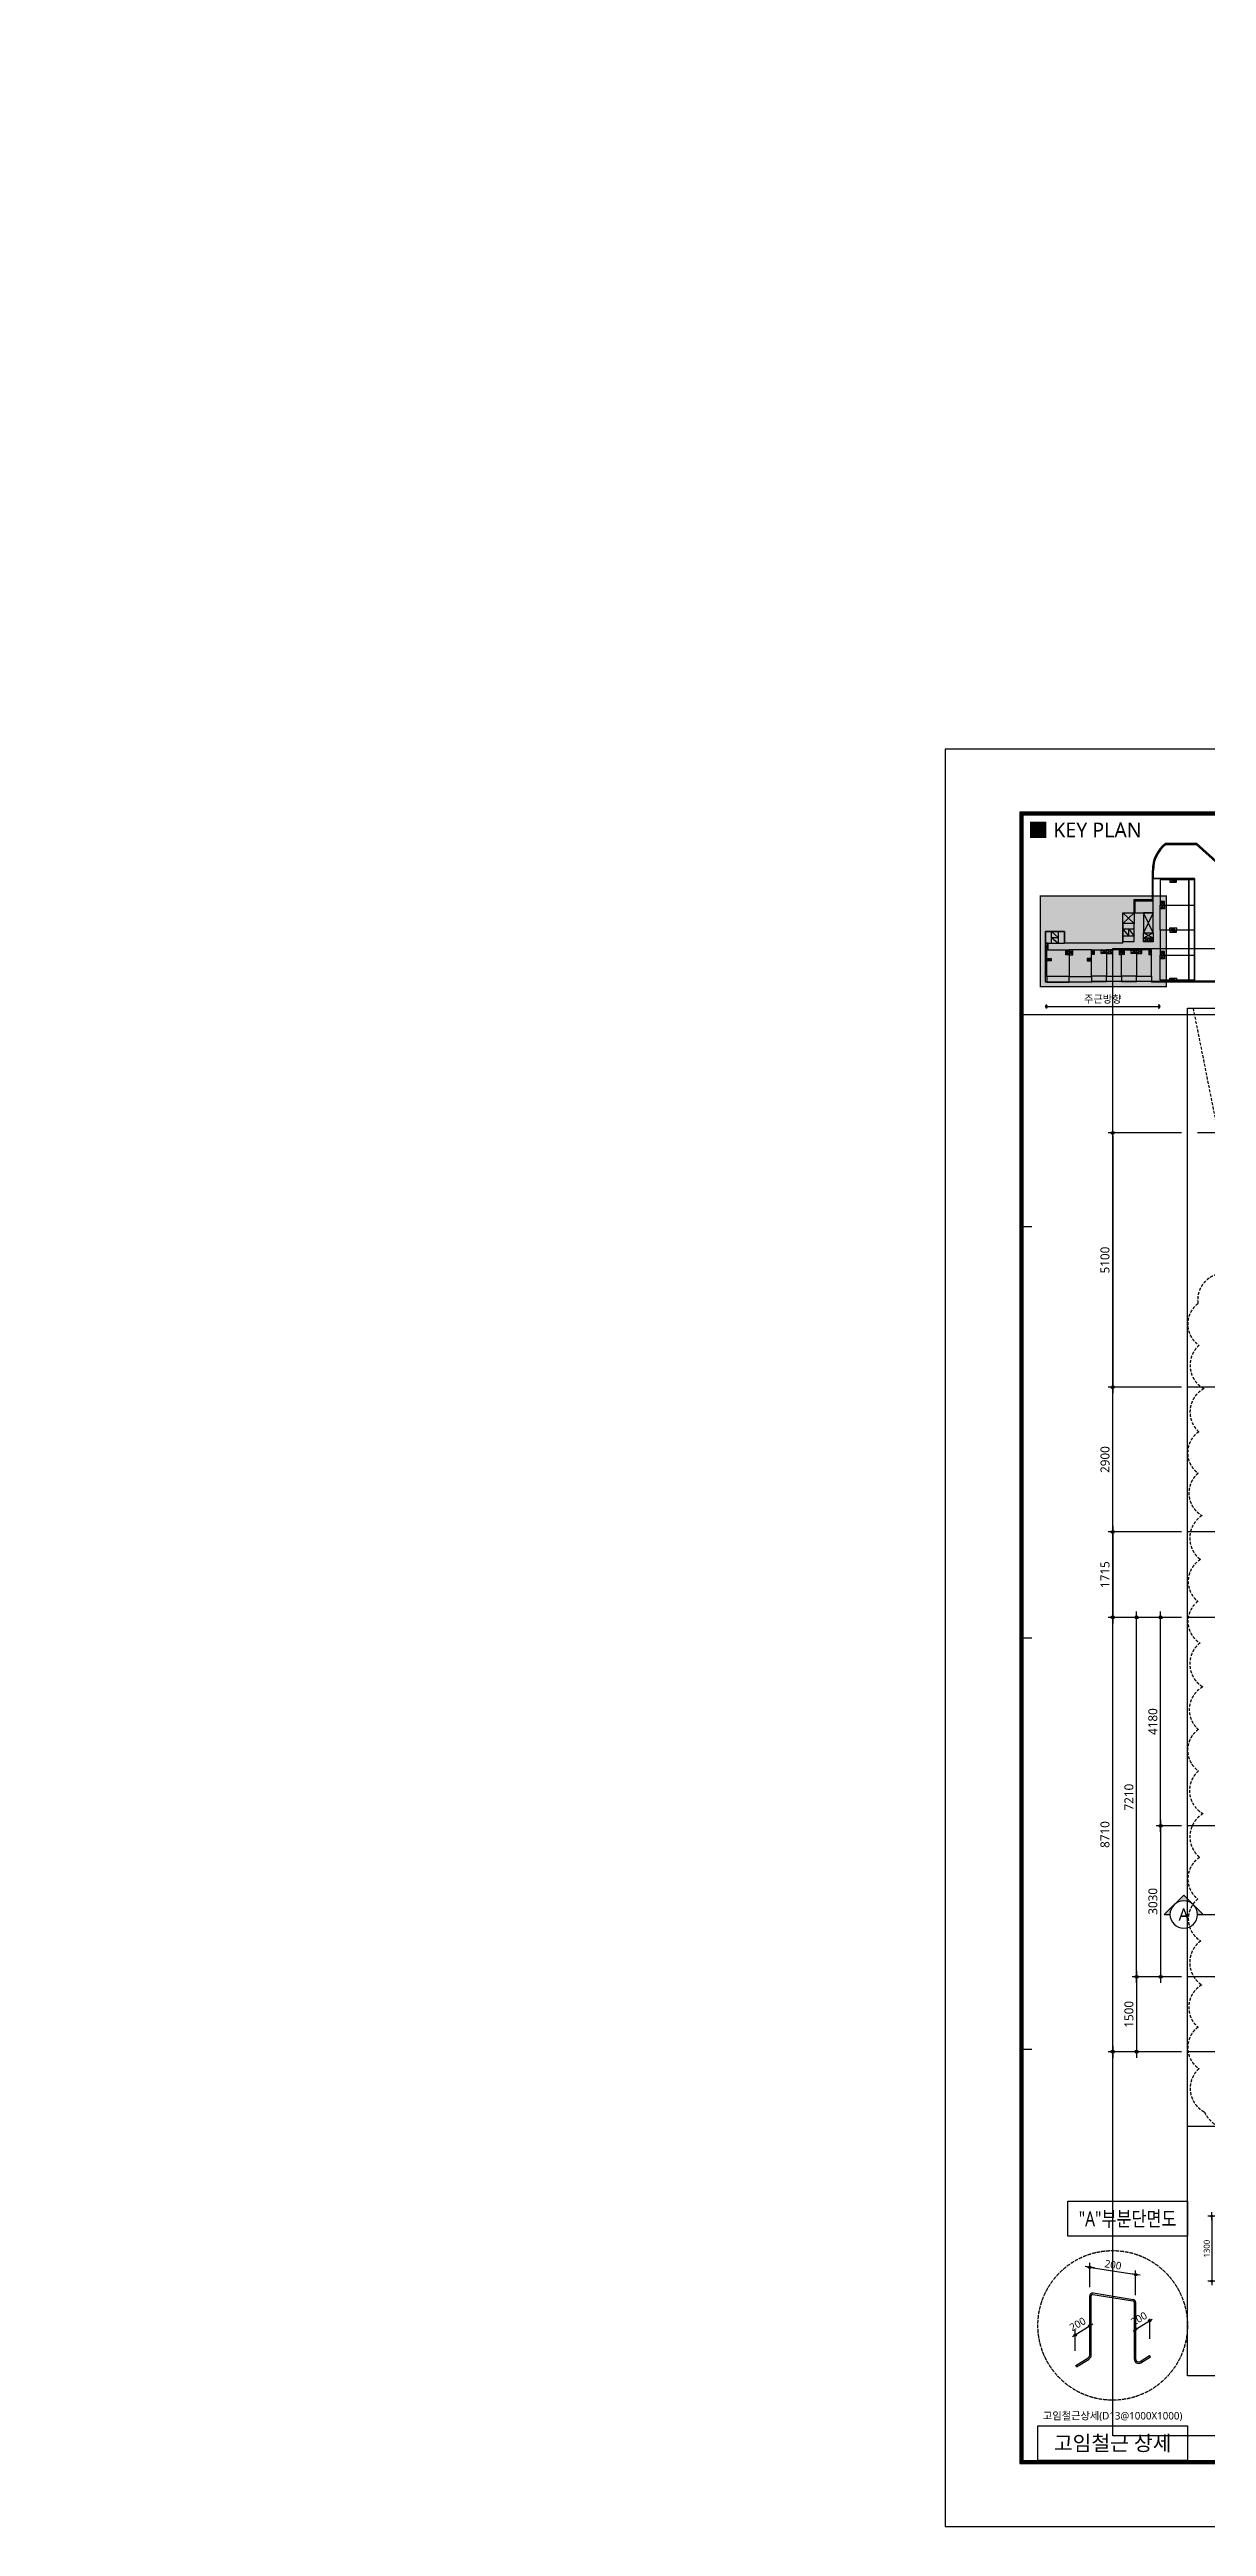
# Model space of a CAD drawing. Header units: millimetres. Extents: x 317501 to 814054, y -400799 to -14117.
# Drawn here: x 701725 to 724936, y -63787 to -14117 of the extents above; entities that cross this region are included whole.
import ezdxf
from ezdxf.enums import TextEntityAlignment as Align
from ezdxf.xclip import XClip

# ---------------------------------------------------------------- set-up
doc = ezdxf.new("R2010")
doc.units = ezdxf.units.MM
doc.header["$LTSCALE"] = 38
doc.header["$XCLIPFRAME"] = 0
for name, pattern in [('CEN', [62, 60, -1, 0, -1]), ('FORM_고양장항A-1BL-S-성능$0$HID', [2.3, 1.5, -0.8]), ('HID', [2.5, 2, -0.5]), ('XS-기초$0$HID', [2.3, 1.5, -0.8])]:
    doc.linetypes.add(name, pattern=pattern)
doc.layers.get('Defpoints').update_dxf_attribs({"color": 145})
for name, color, linetype in [('253', 253, 'Continuous'), ('CEN', 1, 'CEN'), ('DIM', 7, 'Continuous'), ('FORM_고양장항A-1BL-S-성능$0$FORM', 7, 'Continuous'), ('FORM_고양장항A-1BL-S-성능$0$FTEXT', 3, 'Continuous'), ('FORM_고양장항A-1BL-S-성능$0$LH마크', 253, 'Continuous'), ('FORM_고양장항A-1BL-S-성능$0$TEXT', 3, 'Continuous'), ('FORM_고양장항A-1BL-S-성능$0$시흥장현 A-9BL(건축폼)$0$FORM TEXT', 7, 'Continuous'), ('KEY', 4, 'Continuous'), ('LEADER', 7, 'Continuous'), ('SEC', 11, 'Continuous'), ('T', 1, 'Continuous'), ('고임철근단면', 3, 'Continuous')]:
    doc.layers.add(name, color=color, linetype=linetype)
for name, color, linetype, plot in [('DEFPOINT', 144, 'Continuous', False), ('FORM_고양장항A-1BL-S-성능$0$DEFPOINT', 144, 'Continuous', False), ('XS-기초$0$0106', 30, 'XS-기초$0$HID', False)]:
    doc.layers.add(name, color=color, linetype=linetype, plot=plot)
doc.layers.add('TEXT', color=3, linetype='Continuous', lineweight=9)
doc.styles.add('FORM_고양장항A-1BL-S-성능$0$맑은고딕', font='malgun.ttf')
doc.styles.add('FORM_고양장항A-1BL-S-성능$0$시흥장현 A-9BL(건축폼)$0$FORM-의정부고산(건축)$0$돋움', font='Dotum.ttf')
doc.styles.add('맑은고딕', font='malgun.ttf')
doc.dimstyles.new('DIM_40', dxfattribs={"dimscale": 40, "dimtxt": 3, "dimasz": 1, "dimexe": 2, "dimexo": 1.5, "dimgap": 1, "dimtad": 1, "dimdec": 0, "dimzin": 0, "dimdsep": 46, "dimtxsty": '맑은고딕', "dimblk1": 'DIMDOT', "dimblk2": 'DIMDOT', "dimsah": 1, "dimcen": 0.09, "dimdle": 2, "dimclrd": 7, "dimclre": 7, "dimclrt": 6, "dimadec": 0, "dimazin": 0, "dimtfac": 1, "dimtdec": 0, "dimtix": 1, "dimtmove": 2, "dimatfit": 3, "dimldrblk": 'DIMDOT', "dimfxl": 0, "dimtolj": 1, "dimtzin": 0, "dimarcsym": 0})
doc.dimstyles.new('DIM_60', dxfattribs={"dimscale": 60, "dimtxt": 3, "dimasz": 1, "dimexe": 1.5, "dimexo": 2, "dimgap": 1, "dimtad": 1, "dimdec": 0, "dimzin": 0, "dimdsep": 46, "dimtxsty": '맑은고딕', "dimblk1": 'DIMDOT', "dimblk2": 'DIMDOT', "dimsah": 1, "dimcen": 0.09, "dimdle": 2, "dimclrd": 7, "dimclre": 7, "dimclrt": 3, "dimadec": 0, "dimazin": 0, "dimtfac": 1, "dimtdec": 0, "dimtix": 1, "dimtmove": 2, "dimatfit": 3, "dimldrblk": 'DIMDOT', "dimfxl": 0, "dimtolj": 1, "dimtzin": 0, "dimarcsym": 0})
picture_1 = doc.add_image_def('image1.jpg', size_in_pixel=(2126, 2126))

# ---------------------------------------------------------------- blocks, each defined once
blk = doc.blocks.new('FORM_고양장항A-1BL-S-성능')
at = {"layer": 'FORM_고양장항A-1BL-S-성능$0$LH마크'}
h = blk.add_hatch(color=256, dxfattribs=at)
edge = h.paths.add_edge_path()
edge.add_ellipse((777.51, 564.78), major_axis=(-0.02, 19.2), ratio=0.999999, start_angle=220.31605, end_angle=235.71617)
edge.add_ellipse((780.18, 563.8), major_axis=(11.64, 11.64), ratio=1, start_angle=278.37199, end_angle=279.79268)
edge.add_ellipse((805.6, 547.01), major_axis=(0.02, 14.03), ratio=0.999999, start_angle=394.96847, end_angle=418.68583, ccw=False)
edge.add_ellipse((802.71, 550.4), major_axis=(0, 9.6), ratio=0.999999, start_angle=354.93635, end_angle=392.34966, ccw=False)
edge.add_ellipse((802.89, 550.83), major_axis=(0, 9.16), ratio=0.999999, start_angle=313.08945, end_angle=355.79785, ccw=False)
edge.add_ellipse((802.25, 550.63), major_axis=(0, 9.76), ratio=0.999999, start_angle=267.15847, end_angle=311.33996, ccw=False)
edge.add_ellipse((802.25, 549.67), major_axis=(0, 9.76), ratio=0.999999, start_angle=228.65783, end_angle=272.83932, ccw=False)
edge.add_ellipse((802.89, 549.48), major_axis=(0, 9.16), ratio=0.999999, start_angle=184.21594, end_angle=226.92434, ccw=False)
edge.add_ellipse((802.71, 549.9), major_axis=(0, 9.6), ratio=0.999999, start_angle=147.65195, end_angle=185.06526, ccw=False)
edge.add_ellipse((805.6, 553.3), major_axis=(-0.01, 14.03), ratio=0.999999, start_angle=121.33045, end_angle=145.04781, ccw=False)
edge.add_ellipse((780.18, 536.51), major_axis=(-11.64, 11.64), ratio=1, start_angle=260.20732, end_angle=261.62801)
edge.add_ellipse((777.51, 535.53), major_axis=(0.04, 19.2), ratio=0.999999, start_angle=-55.67013, end_angle=-40.27002)
edge = h.paths.add_edge_path()
edge.add_ellipse((795.7, 557.01), major_axis=(0.01, 8.99), ratio=0.999999, start_angle=123.23708, end_angle=139.69484, ccw=False)
edge.add_ellipse((788.93, 552.73), major_axis=(-0.701, 0.701), ratio=1, start_angle=70.64074, end_angle=85.40596, ccw=False)
edge.add_ellipse((782.63, 549.06), major_axis=(-0.01, 6.3), ratio=0.999999, start_angle=-59.1626, end_angle=-32.43733)
edge.add_ellipse((783.58, 550.59), major_axis=(0, 4.5), ratio=0.999999, start_angle=-32.59341, end_angle=6.82838)
edge.add_ellipse((783.54, 550.24), major_axis=(0, 4.85), ratio=0.999999, start_angle=5.98378, end_angle=45.80587)
edge.add_ellipse((783.51, 550.42), major_axis=(0, 4.7), ratio=0.999999, start_angle=47.05758, end_angle=93.23829)
edge.add_ellipse((783.51, 549.88), major_axis=(0, 4.7), ratio=0.999999, start_angle=86.76171, end_angle=132.94242)
edge.add_ellipse((783.54, 550.07), major_axis=(0, 4.85), ratio=0.999999, start_angle=134.17897, end_angle=174.00106)
edge.add_ellipse((783.58, 549.72), major_axis=(0, 4.5), ratio=0.999999, start_angle=173.17162, end_angle=212.59341)
edge.add_ellipse((782.63, 551.24), major_axis=(0.01, 6.3), ratio=0.999999, start_angle=212.43733, end_angle=239.1626)
edge.add_ellipse((788.93, 547.58), major_axis=(0.701, 0.701), ratio=1, start_angle=94.59404, end_angle=109.35926, ccw=False)
edge.add_ellipse((795.7, 543.3), major_axis=(0, 8.99), ratio=0.999999, start_angle=400.34101, end_angle=416.79877, ccw=False)
h = blk.add_hatch(color=256, dxfattribs=at)
edge = h.paths.add_edge_path()
edge.add_line((768.81, 531.43), (768.81, 541.97))
edge.add_line((768.81, 541.97), (765.28, 541.97))
edge.add_line((765.28, 541.97), (765.28, 530.91))
edge.add_arc((767.28, 530.91), 2, 180, 270)
edge.add_line((767.28, 528.91), (775.79, 528.91))
edge.add_line((775.79, 528.91), (775.79, 531.43))
edge.add_line((775.79, 531.43), (768.81, 531.43))
h = blk.add_hatch(color=256, dxfattribs=at)
edge = h.paths.add_edge_path()
edge.add_line((777.64, 541.97), (777.64, 528.91))
edge.add_line((777.64, 528.91), (781.05, 528.91))
edge.add_line((781.05, 528.91), (781.05, 535.14))
edge.add_ellipse((782.68, 536.29), major_axis=(0, 2), ratio=0.999999, start_angle=125.44748, end_angle=176.56018)
edge.add_line((782.56, 534.3), (786.48, 534.3))
edge.add_line((786.48, 534.3), (786.48, 528.91))
edge.add_line((786.48, 528.91), (789.9, 528.91))
edge.add_line((789.9, 528.91), (789.9, 541.97))
edge.add_line((789.9, 541.97), (786.48, 541.97))
edge.add_line((786.48, 541.97), (786.48, 536.88))
edge.add_line((786.48, 536.88), (781.05, 536.88))
edge.add_line((781.05, 536.88), (781.05, 541.97))
edge.add_line((781.05, 541.97), (777.64, 541.97))
at = {"layer": 'FORM_고양장항A-1BL-S-성능$0$DEFPOINT', "color": 1}
for p, q in [((208.5, 569), (208.5, 572)), ((391, 569), (391, 572)), ((573.5, 569), (573.5, 572)), ((26, 434.5), (29, 434.5)), ((753, 434.5), (756, 434.5)), ((26, 297), (29, 297)), ((753, 297), (756, 297)), ((26, 159.5), (29, 159.5)), ((753, 159.5), (756, 159.5)), ((208.5, 22), (208.5, 25)), ((391, 22), (391, 25)), ((573.5, 22), (573.5, 25))]:
    blk.add_line(p, q, dxfattribs=at)
at = {"layer": 'FORM_고양장항A-1BL-S-성능$0$DEFPOINT', "linetype": 'FORM_고양장항A-1BL-S-성능$0$HID'}
for p, q in [((820, 467), (757, 467)), ((820, 457), (757, 457)), ((820, 447), (757, 447)), ((820, 437), (757, 437)), ((820, 427), (757, 427)), ((820, 417), (757, 417)), ((820, 407), (757, 407)), ((820, 397), (757, 397)), ((820, 387), (757, 387)), ((820, 377), (757, 377)), ((820, 367), (757, 367)), ((820, 357), (757, 357)), ((820, 347), (757, 347)), ((820, 337), (757, 337)), ((820, 327), (757, 327)), ((820, 317), (757, 317)), ((820, 307), (757, 307)), ((820, 297), (757, 297)), ((820, 37), (757, 37)), ((820, 32), (757, 32)), ((820, 27), (757, 27))]:
    blk.add_line(p, q, dxfattribs=at)
at = {"layer": 'FORM_고양장항A-1BL-S-성능$0$DEFPOINT'}
blk.add_lwpolyline([(0, 594), (0, 0), (841, 0), (841, 594), (0, 594)], dxfattribs=at)
at = {"layer": 'FORM_고양장항A-1BL-S-성능$0$FORM'}
for p, q in [((820, 517), (757, 517)), ((820, 487), (757, 487)), ((820, 472), (757, 472)), ((820, 462), (757, 462)), ((820, 452), (757, 452)), ((820, 442), (757, 442)), ((820, 432), (757, 432)), ((820, 422), (757, 422)), ((820, 412), (757, 412)), ((820, 402), (757, 402)), ((820, 392), (757, 392)), ((820, 382), (757, 382)), ((820, 372), (757, 372)), ((820, 362), (757, 362)), ((820, 352), (757, 352)), ((820, 342), (757, 342)), ((820, 332), (757, 332)), ((820, 322), (757, 322)), ((820, 312), (757, 312)), ((820, 302), (757, 302)), ((820, 292), (757, 292)), ((820, 292), (757, 292)), ((820, 277), (757, 277)), ((776, 277), (776, 267)), ((787, 277), (787, 267)), ((798, 277), (798, 267)), ((809, 277), (809, 267)), ((820, 267), (757, 267)), ((820, 257), (757, 257)), ((776, 257), (776, 247)), ((787, 257), (787, 247)), ((798, 257), (798, 247)), ((809, 257), (809, 247)), ((820, 247), (757, 247)), ((776, 247), (776, 187)), ((776, 229.5), (820, 229.5)), ((820, 217), (776, 217)), ((776, 199.5), (820, 199.5)), ((820, 187), (757, 187)), ((820, 177), (757, 177)), ((776, 177), (776, 147)), ((776, 159.5), (820, 159.5)), ((820, 147), (757, 147)), ((820, 137), (757, 137)), ((820, 127), (757, 127)), ((820, 127), (757, 127)), ((820, 120), (757, 120)), ((780, 120), (780, 106)), ((820, 113), (757, 113)), ((820, 106), (757, 106)), ((820, 91), (757, 91)), ((820, 76), (757, 76)), ((820, 61), (757, 61)), ((820, 46), (757, 46))]:
    blk.add_line(p, q, dxfattribs=at)
for points in [[(25, 573), (25, 21), (757, 21), (757, 573)], [(26, 572), (26, 22), (756, 22), (756, 572)], [(757, 572), (757, 22), (820, 22), (820, 572)]]:
    blk.add_lwpolyline(points, close=True, dxfattribs=at)
at = {"layer": 'FORM_고양장항A-1BL-S-성능$0$FORM', "const_width": 1}
blk.add_lwpolyline([(25.5, 572.5), (25.5, 21.5), (756.5, 21.5), (756.5, 572.5)], close=True, dxfattribs=at)
blk.add_lwpolyline([(757, 21.5), (820.5, 21.5), (820.5, 572.5), (757, 572.5)], dxfattribs=at)
at = {"layer": 'FORM_고양장항A-1BL-S-성능$0$FORM'}
blk.add_lwpolyline([(757, 21), (821, 21), (821, 573), (757, 573)], dxfattribs=at)
at = {"layer": 'FORM_고양장항A-1BL-S-성능$0$LH마크'}
blk.add_lwpolyline([(768.81, 531.43), (768.81, 541.97), (765.28, 541.97), (765.28, 530.91, 0.414214), (767.28, 528.91), (775.79, 528.91), (775.79, 531.43)], format="xyb", close=True, dxfattribs=at)
blk.add_lwpolyline([(782.56, 534.3), (786.48, 534.3), (786.48, 528.91), (789.9, 528.91), (789.9, 541.97), (786.48, 541.97), (786.48, 536.88), (781.05, 536.88), (781.05, 541.97), (777.64, 541.97), (777.64, 528.91), (781.05, 528.91), (781.05, 535.14)], dxfattribs=at)
for centre, major_axis, ratio, start_param, end_param in [((783.54, 550.24), (0, 4.85), 0.999999, 0.104437, 0.799463), ((783.58, 550.59), (0, 4.5), 0.999999, -0.568862, 0.119178), ((805.6, 547.01), (0.02, 14.03), 0.999999, 0.610315, 1.024261), ((802.71, 550.4), (0, 9.6), 0.999999, -0.088377, 0.564608), ((802.89, 550.83), (0, 9.16), 0.999999, -0.818743, -0.073341), ((802.25, 550.63), (0, 9.76), 0.999999, 4.662795, 5.433907), ((783.51, 550.42), (0, 4.7), 0.999999, 0.82131, 1.627315), ((783.51, 549.88), (0, 4.7), 0.999999, 1.514278, 2.320283), ((783.54, 550.07), (0, 4.85), 0.999999, 2.341865, 3.036891), ((782.63, 549.06), (-0.01, 6.3), 0.999999, -1.032582, -0.566138), ((782.63, 551.24), (0.01, 6.3), 0.999999, 3.707731, 4.174175), ((788.93, 552.73), (-0.701, 0.701), 1, 1.232913, 1.490615), ((788.93, 547.58), (0.701, 0.701), 1, 1.650977, 1.908679), ((795.7, 557.01), (0.01, 8.99), 0.999999, 2.150893, 2.438135), ((795.7, 543.3), (0, 8.99), 0.999999, 0.704083, 0.991325), ((777.51, 564.78), (-0.02, 19.2), 0.999999, 3.845241, 4.114023), ((777.51, 535.53), (0.04, 19.2), 0.999999, -0.971627, -0.702844), ((780.18, 563.8), (11.64, 11.64), 1, 4.858508, 4.883304), ((802.25, 549.67), (0, 9.76), 0.999999, 3.990832, 4.761944), ((783.58, 549.72), (0, 4.5), 0.999999, 3.022415, 3.710455), ((780.18, 536.51), (-11.64, 11.64), 1, 4.541474, 4.56627), ((805.6, 553.3), (-0.01, 14.03), 0.999999, 2.117616, 2.531562), ((802.71, 549.9), (0, 9.6), 0.999999, 2.577013, 3.229998), ((802.89, 549.48), (0, 9.16), 0.999999, 3.215175, 3.960577), ((782.68, 536.29), (0, 2), 0.999999, 2.189471, 3.081556)]:
    blk.add_ellipse(centre, major_axis=major_axis, ratio=ratio, start_param=start_param, end_param=end_param, dxfattribs=at)
at = {"layer": 'FORM_고양장항A-1BL-S-성능$0$FTEXT', "style": 'FORM_고양장항A-1BL-S-성능$0$맑은고딕'}
for s, height, p in [('설계명', 2.5, (759, 514)), ('PROJECT TITLE', 2.5, (787, 514)), ('주기', 2.5, (759, 484)), ('NOTE', 2.5, (787, 484)), ('설계사무소명', 2, (778, 244)), ('DRAWING OFFICE NAME', 2, (778, 241)), ('ARCHITECT NAME', 2, (778, 223.5)), ('건축사명', 2, (778, 226.5)), ('설계사무소명', 2, (778, 214)), ('DRAWING OFFICE NAME', 2, (778, 211)), ('ARCHITECT NAME', 2, (778, 193.5)), ('건축사명', 2, (778, 196.5)), ('설계사무소명', 2, (778, 174)), ('DRAWING OFFICE NAME', 2, (778, 171)), ('기술사명', 2, (778, 156.5)), ('ENGINEER NAME', 2, (778, 153.5)), ('축  척', 2.5, (759, 124)), ('SCALE', 2.5, (787, 124)), ('1 /', 3, (795, 116.5)), ('1 /', 3, (795, 109.5)), ('일  자', 2.5, (759, 103)), ('DATE', 2.5, (787, 103)), ('설계번호', 2.5, (759, 88)), ('PROJECT NO.', 2.5, (787, 88)), ('도면화일명', 2.5, (759, 73)), ('DWG. FILE NAME', 2.5, (787, 73)), ('도면번호', 2.5, (759, 58)), ('SHEET NO.', 2.5, (787, 58)), ('도면명', 2.5, (759, 43)), ('SUBJECT TITLE', 2.5, (787, 43))]:
    blk.add_text(s, height=height, dxfattribs=at).set_placement(p, align=Align.MIDDLE_LEFT)
for s, height, p in [('DESCRIPTION OF REVISION', 2.5, (788.5, 282)), ('설   계   변   경', 2.5, (788.5, 287)), ('일  자', 2.5, (766.5, 272)), ('설계', 2.5, (781.5, 272)), ('검토', 2.5, (792.5, 272)), ('심사', 2.5, (803.5, 272)), ('승인', 2.5, (814.5, 272)), ('DESIGN', 2.5, (766, 214.5)), ('설 계', 2.5, (766, 219.5)), ('김   현   호', 2.5, (798.5, 220)), ('김  상  민', 2.5, (798.5, 190)), ('구 조', 2.5, (766, 166)), ('설 계', 2.5, (766, 161)), ('DESIGN', 2.5, (766, 156)), ('김  대  호', 2.5, (798.5, 150)), ('A1', 3, (768.5, 116.5)), ('A3', 3, (768.5, 109.5)), ('2022. 02.', 3, (788.5, 96))]:
    blk.add_text(s, height=height, dxfattribs=at).set_placement(p, align=Align.MIDDLE_CENTER)
at = {"layer": 'FORM_고양장항A-1BL-S-성능$0$TEXT', "color": 6, "style": 'FORM_고양장항A-1BL-S-성능$0$맑은고딕'}
for s, p in [('고양장항지구 A-1BL', (788.5, 504)), ('공동주택 건설공사', (788.5, 496))]:
    blk.add_text(s, height=4, dxfattribs=at).set_placement(p, align=Align.MIDDLE_CENTER)
at = {"layer": 'FORM_고양장항A-1BL-S-성능$0$시흥장현 A-9BL(건축폼)$0$FORM TEXT', "color": 3, "style": 'FORM_고양장항A-1BL-S-성능$0$시흥장현 A-9BL(건축폼)$0$FORM-의정부고산(건축)$0$돋움'}
for s, p in [('(주)디에이그룹 엔지니어링', (796.59, 235.91)), ('종합건축사사무소', (796.59, 232.41)), ('(주)에스아이그룹', (796.59, 205.91)), ('건축사사무소', (796.59, 202.41)), ('(주)한울구조', (796.59, 165.91)), ('안전기술사사무소', (796.59, 162.41))]:
    blk.add_text(s, height=2.25, dxfattribs=at).set_placement(p, align=Align.MIDDLE_CENTER)
for s, p in [('책임설계자 (02-531-0400)', (767.85, 182.29)), ('본부장 : 문정주 (내선 0442)', (767.85, 178.79)), ('상무 : 이근호 (내선 307)', (763.85, 138.79)), ('탄성책임설계자 (02-2252-2735)', (763.85, 142.29)), ('성능책임설계자 (02-2252-2735)', (763.85, 132.29)), ('본부장 : 남숭현 (내선 201)', (763.85, 128.79))]:
    blk.add_text(s, height=2.25, dxfattribs=at).set_placement(p)
at = {"color": 7, "true_color": 0xffffff}
image = blk.add_image(picture_1, insert=(797.45, 194.73), size_in_units=(36, 36), dxfattribs=at)
image.dxf.flags = 7
blk = doc.blocks.new('XS-기초')
at = {"layer": 'XS-기초$0$0106'}
blk.add_line((463099, 280125), (177561, 222955), dxfattribs=at)
blk.add_lwpolyline([(160419, 222577, -0.520567), (160583, 223762, -0.520567), (161451, 223869, -0.520567), (162282, 223888, -0.520567), (163129, 223815, -0.520567), (164012, 223834, -0.520567), (164852, 223892, -0.520567), (165687, 223855, -0.520567), (166564, 223787, -0.520567), (167421, 223879, -0.520567), (168252, 223882, -0.520567), (169107, 223793, -0.520567), (169986, 223851, -0.520567), (170821, 223892, -0.520567), (171660, 223839, -0.520567), (172542, 223809, -0.520567), (173391, 223887, -0.520567), (174222, 223872, -0.520567), (175087, 223769, -0.520567), (175958, 223866, -0.520567), (176790, 223890, -0.520567), (177386, 223251, -0.520567)], format="xyb", dxfattribs=at)
blk = doc.blocks.new('DIMDOT')
at = {"layer": 'DIM', "linetype": 'Continuous'}
blk.add_line((-2, 0), (2, 0), dxfattribs=at)
for radius in [0.5, 0.25]:
    blk.add_circle((0, 0), radius, dxfattribs=at)
blk = doc.blocks.new('*D82')
at = {"layer": 'Defpoints', "color": 0, "linetype": 'Continuous', "transparency": 16777216}
for p in [(723054, -45557), (724554, -45557), (724554, -54267)]:
    blk.add_point(p, dxfattribs=at)
at = {"layer": 'DIM', "color": 7, "linetype": 'Continuous', "lineweight": -2, "transparency": 16777216}
for p, q in [((724434, -45557), (722964, -45557)), ((723054, -54207), (723054, -45617)), ((724434, -54267), (722964, -54267))]:
    blk.add_line(p, q, dxfattribs=at)
at = {"layer": 'DIM', "color": 7, "linetype": 'Continuous', "lineweight": -2, "transparency": 16777216, "xscale": 60, "yscale": 60, "zscale": 60}
for p, rotation in [((723054, -45557), 90), ((723054, -54267), 270)]:
    blk.add_blockref('DIMDOT', p, dxfattribs=dict(at, rotation=rotation))
at = {"layer": 'DIM', "color": 3, "linetype": 'Continuous', "transparency": 16777216, "insert": (722900, -49912), "char_height": 180, "attachment_point": 5, "rotation": 90, "style": '맑은고딕'}
blk.add_mtext('\\A1;8710', dxfattribs=at)
blk = doc.blocks.new('*D83')
at = {"layer": 'Defpoints', "color": 0, "linetype": 'Continuous', "transparency": 16777216}
for p in [(723534, -45557), (724554, -45557), (724554, -52767)]:
    blk.add_point(p, dxfattribs=at)
at = {"layer": 'DIM', "color": 7, "linetype": 'Continuous', "lineweight": -2, "transparency": 16777216}
for p, q in [((724434, -45557), (723444, -45557)), ((723534, -52707), (723534, -45617)), ((724434, -52767), (723444, -52767))]:
    blk.add_line(p, q, dxfattribs=at)
at = {"layer": 'DIM', "color": 7, "linetype": 'Continuous', "lineweight": -2, "transparency": 16777216, "xscale": 60, "yscale": 60, "zscale": 60}
for p, rotation in [((723534, -45557), 90), ((723534, -52767), 270)]:
    blk.add_blockref('DIMDOT', p, dxfattribs=dict(at, rotation=rotation))
at = {"layer": 'DIM', "color": 3, "linetype": 'Continuous', "transparency": 16777216, "insert": (723380, -49162), "char_height": 180, "attachment_point": 5, "rotation": 90, "style": '맑은고딕'}
blk.add_mtext('\\A1;7210', dxfattribs=at)
blk = doc.blocks.new('*D84')
at = {"layer": 'Defpoints', "color": 0, "linetype": 'Continuous', "transparency": 16777216}
for p in [(724554, -52767), (723534, -54267), (724554, -54267)]:
    blk.add_point(p, dxfattribs=at)
at = {"layer": 'DIM', "color": 7, "linetype": 'Continuous', "lineweight": -2, "transparency": 16777216}
for p, q in [((724434, -52767), (723444, -52767)), ((723534, -52827), (723534, -54207)), ((724434, -54267), (723444, -54267))]:
    blk.add_line(p, q, dxfattribs=at)
at = {"layer": 'DIM', "color": 7, "linetype": 'Continuous', "lineweight": -2, "transparency": 16777216, "xscale": 60, "yscale": 60, "zscale": 60}
for p, rotation in [((723534, -52767), 90), ((723534, -54267), 270)]:
    blk.add_blockref('DIMDOT', p, dxfattribs=dict(at, rotation=rotation))
at = {"layer": 'DIM', "color": 3, "linetype": 'Continuous', "transparency": 16777216, "insert": (723380, -53517), "char_height": 180, "attachment_point": 5, "rotation": 90, "style": '맑은고딕'}
blk.add_mtext('\\A1;1500', dxfattribs=at)
blk = doc.blocks.new('*D85')
at = {"layer": 'Defpoints', "color": 0, "linetype": 'Continuous', "transparency": 16777216}
for p in [(724014, -45557), (724554, -45557), (724554, -49737)]:
    blk.add_point(p, dxfattribs=at)
at = {"layer": 'DIM', "color": 7, "linetype": 'Continuous', "lineweight": -2, "transparency": 16777216}
for p, q in [((724434, -45557), (723924, -45557)), ((724014, -49677), (724014, -45617)), ((724434, -49737), (723924, -49737))]:
    blk.add_line(p, q, dxfattribs=at)
at = {"layer": 'DIM', "color": 7, "linetype": 'Continuous', "lineweight": -2, "transparency": 16777216, "xscale": 60, "yscale": 60, "zscale": 60}
for p, rotation in [((724014, -45557), 90), ((724014, -49737), 270)]:
    blk.add_blockref('DIMDOT', p, dxfattribs=dict(at, rotation=rotation))
at = {"layer": 'DIM', "color": 3, "linetype": 'Continuous', "transparency": 16777216, "insert": (723860, -47647), "char_height": 180, "attachment_point": 5, "rotation": 90, "style": '맑은고딕'}
blk.add_mtext('\\A1;4180', dxfattribs=at)
blk = doc.blocks.new('*D86')
at = {"layer": 'Defpoints', "color": 0, "linetype": 'Continuous', "transparency": 16777216}
for p in [(724554, -43842), (723054, -45557), (724554, -45557)]:
    blk.add_point(p, dxfattribs=at)
at = {"layer": 'DIM', "color": 7, "linetype": 'Continuous', "lineweight": -2, "transparency": 16777216}
for p, q in [((724434, -43842), (722964, -43842)), ((723054, -43902), (723054, -45497)), ((724434, -45557), (722964, -45557))]:
    blk.add_line(p, q, dxfattribs=at)
at = {"layer": 'DIM', "color": 7, "linetype": 'Continuous', "lineweight": -2, "transparency": 16777216, "xscale": 60, "yscale": 60, "zscale": 60}
for p, rotation in [((723054, -43842), 90), ((723054, -45557), 270)]:
    blk.add_blockref('DIMDOT', p, dxfattribs=dict(at, rotation=rotation))
at = {"layer": 'DIM', "color": 3, "linetype": 'Continuous', "transparency": 16777216, "insert": (722900, -44700), "char_height": 180, "attachment_point": 5, "rotation": 90, "style": '맑은고딕'}
blk.add_mtext('\\A1;1715', dxfattribs=at)
blk = doc.blocks.new('*D87')
at = {"layer": 'Defpoints', "color": 0, "linetype": 'Continuous', "transparency": 16777216}
for p in [(723054, -40942), (724554, -40942), (724554, -43842)]:
    blk.add_point(p, dxfattribs=at)
at = {"layer": 'DIM', "color": 7, "linetype": 'Continuous', "lineweight": -2, "transparency": 16777216}
for p, q in [((724434, -40942), (722964, -40942)), ((723054, -43782), (723054, -41002)), ((724434, -43842), (722964, -43842))]:
    blk.add_line(p, q, dxfattribs=at)
at = {"layer": 'DIM', "color": 7, "linetype": 'Continuous', "lineweight": -2, "transparency": 16777216, "xscale": 60, "yscale": 60, "zscale": 60}
for p, rotation in [((723054, -40942), 90), ((723054, -43842), 270)]:
    blk.add_blockref('DIMDOT', p, dxfattribs=dict(at, rotation=rotation))
at = {"layer": 'DIM', "color": 3, "linetype": 'Continuous', "transparency": 16777216, "insert": (722901, -42392), "char_height": 180, "attachment_point": 5, "rotation": 90, "style": '맑은고딕'}
blk.add_mtext('\\A1;2900', dxfattribs=at)
blk = doc.blocks.new('*D88')
at = {"layer": 'Defpoints', "color": 0, "linetype": 'Continuous', "transparency": 16777216}
for p in [(724554, -35842), (723054, -40942), (724554, -40942)]:
    blk.add_point(p, dxfattribs=at)
at = {"layer": 'DIM', "color": 7, "linetype": 'Continuous', "lineweight": -2, "transparency": 16777216}
for p, q in [((724434, -35842), (722964, -35842)), ((723054, -35902), (723054, -40882)), ((724434, -40942), (722964, -40942))]:
    blk.add_line(p, q, dxfattribs=at)
at = {"layer": 'DIM', "color": 7, "linetype": 'Continuous', "lineweight": -2, "transparency": 16777216, "xscale": 60, "yscale": 60, "zscale": 60}
for p, rotation in [((723054, -35842), 90), ((723054, -40942), 270)]:
    blk.add_blockref('DIMDOT', p, dxfattribs=dict(at, rotation=rotation))
at = {"layer": 'DIM', "color": 3, "linetype": 'Continuous', "transparency": 16777216, "insert": (722900, -38392), "char_height": 180, "attachment_point": 5, "rotation": 90, "style": '맑은고딕'}
blk.add_mtext('\\A1;5100', dxfattribs=at)
blk = doc.blocks.new('*D100')
at = {"layer": 'Defpoints', "color": 0, "linetype": 'Continuous', "transparency": 16777216}
for p in [(724554, -49737), (724014, -52767), (724554, -52767)]:
    blk.add_point(p, dxfattribs=at)
at = {"layer": 'DIM', "color": 7, "linetype": 'Continuous', "lineweight": -2, "transparency": 16777216}
for p, q in [((724434, -49737), (723924, -49737)), ((724014, -49797), (724014, -52707)), ((724434, -52767), (723924, -52767))]:
    blk.add_line(p, q, dxfattribs=at)
at = {"layer": 'DIM', "color": 7, "linetype": 'Continuous', "lineweight": -2, "transparency": 16777216, "xscale": 60, "yscale": 60, "zscale": 60}
for p, rotation in [((724014, -49737), 90), ((724014, -52767), 270)]:
    blk.add_blockref('DIMDOT', p, dxfattribs=dict(at, rotation=rotation))
at = {"layer": 'DIM', "color": 3, "linetype": 'Continuous', "transparency": 16777216, "insert": (723861, -51252), "char_height": 180, "attachment_point": 5, "rotation": 90, "style": '맑은고딕'}
blk.add_mtext('\\A1;3030', dxfattribs=at)
blk = doc.blocks.new('*D155')
at = {"layer": 'Defpoints', "color": 0, "linetype": 'Continuous', "transparency": 16777216}
for p in [(725544, -57567), (725044, -58867), (725544, -58867)]:
    blk.add_point(p, dxfattribs=at)
at = {"layer": 'DIM', "color": 7, "linetype": 'Continuous', "lineweight": -2, "transparency": 16777216}
for p, q in [((725484, -57567), (724964, -57567)), ((725044, -57607), (725044, -58827)), ((725484, -58867), (724964, -58867))]:
    blk.add_line(p, q, dxfattribs=at)
at = {"layer": 'DIM', "color": 7, "linetype": 'Continuous', "lineweight": -2, "transparency": 16777216, "xscale": 40, "yscale": 40, "zscale": 40}
for p, rotation in [((725044, -57567), 90), ((725044, -58867), 270)]:
    blk.add_blockref('DIMDOT', p, dxfattribs=dict(at, rotation=rotation))
at = {"layer": 'DIM', "color": 6, "linetype": 'Continuous', "transparency": 16777216, "insert": (724942, -58217), "char_height": 120, "attachment_point": 5, "rotation": 90, "style": '맑은고딕'}
blk.add_mtext('\\A1;1300', dxfattribs=at)
blk = doc.blocks.new('단면기호1')
at = {"layer": 'SEC'}
h = blk.add_hatch(color=256, dxfattribs=at)
h.paths.add_polyline_path([(0, 389), (0, 275, 0.198912), (-194, 194)])
h.paths.add_polyline_path([(-389, 0), (-194, 194, 0.414214), (-194, -194)])
h.paths.add_polyline_path([(0, -275), (0, -389), (-194, -194, 0.198912)])
for points in [[(0, -389), (-389, 0), (0, 389), (0, 275)], [(0, -275), (0, -1475)]]:
    blk.add_lwpolyline(points, dxfattribs=at)
blk.add_circle((0, 0), 275, dxfattribs=at)

msp = doc.modelspace()

# ---------------------------------------------------------------- hatches: boundary and pattern name
at = {"layer": '253'}
h = msp.add_hatch(color=256, dxfattribs=at)
h.dxf.hatch_style = 1
h.paths.add_polyline_path([(724129.6, -32908.5), (721603.9, -32908.5), (721603.9, -31092.9), (724129.6, -31092.9)])

# ---------------------------------------------------------------- linework, layer by layer
at = {"layer": 'CEN'}
for p, q in [((747028.9, -35842.5), (724753.9, -35842.5)), ((726193.9, -40942.5), (724553.9, -40942.5)), ((726193.9, -43842.5), (724553.9, -43842.5)), ((726553.9, -45557.5), (724553.9, -45557.5)), ((726553.9, -49737.5), (724553.9, -49737.5)), ((726553.9, -52767.5), (724553.9, -52767.5)), ((726193.9, -54267.5), (724553.9, -54267.5))]:
    msp.add_line(p, q, dxfattribs=at)
at = {"layer": 'DEFPOINT'}
for points in [[(723053.9, -32142.5), (764678.9, -32142.5), (764678.9, -61967.5), (723053.9, -61967.5)], [(724553.9, -33342.5), (763478.9, -33342.5), (763478.9, -60767.5), (724553.9, -60767.5)], [(724553.9, -33342.5), (756678.9, -33342.5), (756678.9, -55767.5), (724553.9, -55767.5)]]:
    msp.add_lwpolyline(points, close=True, dxfattribs=at)
at = {"layer": 'DIM'}
for p, q in [((722538, -58579.8), (723569.9, -58743.9)), ((722250.4, -59979.2), (722658.6, -59726.8)), ((722304.5, -60263.7), (722304.5, -59851.7)), ((723464.7, -59861.8), (723843.8, -59627.3)), ((723794.5, -59623.5), (723794.5, -60026.4))]:
    msp.add_line(p, q, dxfattribs=at)
at = {"layer": 'DIM', "color": 7}
for p, q in [((722593, -58992.1), (722593, -58502.5)), ((723514.9, -59147.5), (723514.9, -58657.9))]:
    msp.add_line(p, q, dxfattribs=at)
at = {"layer": 'DIM', "linetype": 'Continuous'}
for centre, radius in [((722304.5, -59945.8), 23.7), ((722304.5, -59945.8), 11.9), ((722593, -59767.3), 23.7), ((722593, -59767.3), 11.9), ((723514.9, -59830.7), 23.7), ((723514.9, -59830.7), 11.9), ((723794.5, -59657.8), 23.7), ((723794.5, -59657.8), 11.9)]:
    msp.add_circle(centre, radius, dxfattribs=at)
at = {"layer": 'DIM', "color": 0, "linetype": 'ByBlock'}
msp.add_point((723794.5, -59657.8), dxfattribs=at)
at = {"layer": 'KEY'}
for p, q in [((724112.9, -30033.9), (724737.3, -30033.9)), ((724120.7, -30056.3), (724728.7, -30056.3)), ((724728.7, -30056.3), (725244.2, -30518.2)), ((724737.3, -30033.9), (725266.6, -30508.2)), ((723849.8, -31170.1), (723849.8, -30577.2)), ((723867.7, -31431.3), (723867.7, -30742.9)), ((723867.7, -30742.9), (724693.5, -30742.9)), ((723872.2, -30742.9), (723872.2, -30577.2)), ((724693.5, -30742.9), (723872.2, -30742.9)), ((724199.5, -30813), (724333, -30769.7)), ((724333, -30813), (724199.5, -30769.7)), ((724693.5, -30742.9), (724693.5, -32808.5)), ((724693.5, -32799.6), (724693.5, -30742.9)), ((723475.2, -31170.1), (723475.2, -31431.3)), ((723867.7, -31170.1), (723475.2, -31170.1)), ((723867.7, -31192.5), (723497.6, -31192.5)), ((723497.6, -31192.5), (723497.6, -31431.3)), ((723867.7, -31431.3), (723867.7, -31170.1)), ((724092.7, -31198.8), (724006.2, -31272.7)), ((724092.7, -31272.7), (724006.2, -31198.8)), ((724092.7, -31346.6), (724006.2, -31272.7)), ((724092.7, -31272.7), (724006.2, -31346.6)), ((723258.8, -31644), (723258.8, -31431.3)), ((723258.8, -31431.3), (723486.4, -31431.3)), ((723258.8, -32029.1), (723258.8, -31431.3)), ((723258.8, -31431.3), (723867.7, -31431.3)), ((723486.4, -31431.3), (723258.8, -31644)), ((723486.4, -31644), (723258.8, -31431.3)), ((723486.4, -31644), (723258.8, -31644)), ((723486.4, -31644), (723258.8, -31644)), ((723258.8, -31644), (723258.8, -32005.9)), ((723486.4, -31758.2), (723258.8, -31758.2)), ((723258.8, -31758.2), (723378.2, -31894)), ((723378.2, -31894), (723378.2, -31758.2)), ((723378.2, -31758.2), (723486.4, -31894)), ((723475.2, -31431.3), (723867.7, -31431.3)), ((723486.4, -31431.3), (723486.4, -31644)), ((723486.4, -32005.9), (723486.4, -31644)), ((723867, -31431.3), (723673, -31431.3)), ((723673, -31431.3), (723673, -31830.6)), ((723867.7, -31431.3), (723673, -31830.6)), ((723867, -31830.6), (723673, -31431.3)), ((723867, -31830.6), (723867, -31431.3)), ((724199.5, -31732.4), (724333, -31775.7)), ((724333, -31732.4), (724199.5, -31775.7)), ((724199.5, -31819), (724333, -31775.7)), ((724333, -31819), (724199.5, -31775.7)), ((722088.3, -31800.7), (721703.9, -31800.7)), ((721703.9, -31800.7), (721703.9, -32034.3)), ((721703.9, -32817.5), (721703.9, -31800.7)), ((721703.9, -31800.7), (722088.3, -31800.7)), ((721703.9, -32034.3), (722088.3, -32034.3)), ((721762.5, -32034.3), (721703.9, -32034.3)), ((721703.9, -32034.3), (721703.9, -32167.5)), ((721762.5, -32034.3), (721703.9, -32167.5)), ((721762.5, -32167.5), (721703.9, -32034.3)), ((721703.9, -32167.5), (721762.5, -32167.5)), ((721762.5, -32167.5), (721762.5, -32034.3)), ((721827.1, -32034.3), (721827.1, -31800.7)), ((721827.1, -31800.7), (721962.9, -31920.1)), ((721827.1, -31920.1), (721962.9, -31920.1)), ((721827.1, -31920.1), (721962.9, -32034.3)), ((721962.9, -31800.7), (721962.9, -32034.3)), ((722088.3, -32034.3), (722088.3, -31800.7)), ((722088.3, -31800.7), (722088.3, -32029.1)), ((722088.3, -32029.1), (723258.8, -32029.1)), ((722111.4, -32273.5), (722181.5, -32167.5)), ((722181.5, -32273.5), (722111.4, -32167.5)), ((722251.7, -32273.5), (722181.5, -32167.5)), ((722181.5, -32273.5), (722251.7, -32167.5)), ((722682.3, -32263.8), (722632.3, -32167.5)), ((722682.3, -32167.5), (722632.3, -32263.8)), ((722823.3, -32245.9), (722932.3, -32167.5)), ((722932.3, -32245.9), (722823.3, -32167.5)), ((723041.2, -32245.9), (722932.3, -32167.5)), ((722932.3, -32245.9), (723041.2, -32167.5)), ((723182.3, -32263.8), (723232.3, -32167.5)), ((723182.3, -32167.5), (723232.3, -32263.8)), ((723282.3, -32263.8), (723232.3, -32167.5)), ((723282.3, -32167.5), (723232.3, -32263.8)), ((723486.4, -31894), (723258.8, -31894)), ((723258.8, -32005.9), (723486.4, -32005.9)), ((723423.3, -32245.9), (723532.3, -32167.5)), ((723532.3, -32245.9), (723423.3, -32167.5)), ((723641.2, -32245.9), (723532.3, -32167.5)), ((723532.3, -32245.9), (723641.2, -32167.5)), ((723673, -31830.6), (723867, -31830.6)), ((723673, -31830.6), (723867, -31830.6)), ((723673, -32012.6), (723673, -31830.6)), ((723867, -31830.6), (723673, -31935.8)), ((723867, -31935.8), (723673, -31830.6)), ((723867, -31935.8), (723673, -31935.8)), ((723799.8, -31935.8), (723673, -32012.6)), ((723799.8, -32012.6), (723673, -31935.8)), ((723867, -32012.6), (723673, -32012.6)), ((723782.3, -32263.8), (723832.3, -32167.5)), ((723782.3, -32167.5), (723832.3, -32263.8)), ((723799.8, -32012.6), (723799.8, -31935.8)), ((723799.8, -32012.6), (723867, -31935.8)), ((723867, -32012.6), (723799.8, -31935.8)), ((723867, -31830.6), (723867, -32012.6)), ((724092.7, -32204.8), (724006.2, -32278.7)), ((724092.7, -32278.7), (724006.2, -32204.8)), ((724092.7, -32352.6), (724006.2, -32278.7)), ((724092.7, -32278.7), (724006.2, -32352.6)), ((721818.9, -32345.9), (721730.8, -32390.6)), ((721818.9, -32390.6), (721730.8, -32345.9)), ((722544.2, -32345.9), (722632.3, -32390.6)), ((722544.2, -32390.6), (722632.3, -32345.9)), ((724199.5, -32738.4), (724333, -32781.7)), ((724333, -32738.4), (724199.5, -32781.7)), ((722639.8, -32817.5), (721703.9, -32817.5)), ((724693.5, -32808.5), (722639.8, -32808.5)), ((722639.8, -32808.5), (722639.8, -32817.5)), ((723833.4, -32822), (723833.4, -32808.5)), ((725266.6, -32822), (723833.4, -32822)), ((725244.2, -32799.6), (724693.5, -32799.6))]:
    msp.add_line(p, q, dxfattribs=at)
for points in [[(724006.2, -30769.7), (724006.2, -31272.7), (724581.5, -31272.7), (724581.5, -30769.7)], [(724199.5, -30769.7), (724199.5, -30813), (724333, -30813), (724333, -30769.7)], [(724693.5, -31272.7), (724693.5, -30769.7), (724581.5, -30769.7), (724581.5, -31272.7)], [(724006.2, -31198.8), (724006.2, -31272.7), (724092.7, -31272.7), (724092.7, -31198.8)], [(724006.2, -31346.6), (724006.2, -31272.7), (724092.7, -31272.7), (724092.7, -31346.6)], [(724006.2, -31775.7), (724006.2, -31272.7), (724581.5, -31272.7), (724581.5, -31775.7)], [(724693.5, -31272.7), (724693.5, -31775.7), (724581.5, -31775.7), (724581.5, -31272.7)], [(724006.2, -31775.7), (724006.2, -32278.7), (724581.5, -32278.7), (724581.5, -31775.7)], [(724199.5, -31775.7), (724199.5, -31732.4), (724333, -31732.4), (724333, -31775.7)], [(724199.5, -31775.7), (724199.5, -31819), (724333, -31819), (724333, -31775.7)], [(724693.5, -32278.7), (724693.5, -31775.7), (724581.5, -31775.7), (724581.5, -32278.7)], [(721730.8, -32167.5), (722181.5, -32167.5), (722181.5, -32705.6), (721730.8, -32705.6)], [(722111.4, -32167.5), (722181.5, -32167.5), (722181.5, -32273.5), (722111.4, -32273.5)], [(722251.7, -32167.5), (722181.5, -32167.5), (722181.5, -32273.5), (722251.7, -32273.5)], [(722632.3, -32167.5), (722181.5, -32167.5), (722181.5, -32705.6), (722632.3, -32705.6)], [(722632.3, -32167.5), (722682.3, -32167.5), (722682.3, -32263.8), (722632.3, -32263.8)], [(722632.3, -32167.5), (722932.3, -32167.5), (722932.3, -32696.6), (722632.3, -32696.6)], [(722823.3, -32167.5), (722932.3, -32167.5), (722932.3, -32245.9), (722823.3, -32245.9)], [(723041.2, -32167.5), (722932.3, -32167.5), (722932.3, -32245.9), (723041.2, -32245.9)], [(723232.3, -32167.5), (722932.3, -32167.5), (722932.3, -32696.6), (723232.3, -32696.6)], [(723232.3, -32167.5), (723182.3, -32167.5), (723182.3, -32263.8), (723232.3, -32263.8)], [(723232.3, -32167.5), (723282.3, -32167.5), (723282.3, -32263.8), (723232.3, -32263.8)], [(723232.3, -32167.5), (723532.3, -32167.5), (723532.3, -32696.6), (723232.3, -32696.6)], [(723423.3, -32167.5), (723532.3, -32167.5), (723532.3, -32245.9), (723423.3, -32245.9)], [(723641.2, -32167.5), (723532.3, -32167.5), (723532.3, -32245.9), (723641.2, -32245.9)], [(723832.3, -32167.5), (723532.3, -32167.5), (723532.3, -32696.6), (723832.3, -32696.6)], [(723832.3, -32167.5), (723782.3, -32167.5), (723782.3, -32263.8), (723832.3, -32263.8)], [(724006.2, -32204.8), (724006.2, -32278.7), (724092.7, -32278.7), (724092.7, -32204.8)], [(724006.2, -32352.6), (724006.2, -32278.7), (724092.7, -32278.7), (724092.7, -32352.6)], [(724006.2, -32781.7), (724006.2, -32278.7), (724581.5, -32278.7), (724581.5, -32781.7)], [(724693.5, -32278.7), (724693.5, -32781.7), (724581.5, -32781.7), (724581.5, -32278.7)], [(721730.8, -32345.9), (721818.9, -32345.9), (721818.9, -32390.6), (721730.8, -32390.6)], [(721730.8, -32817.5), (722181.5, -32817.5), (722181.5, -32705.6), (721730.8, -32705.6)], [(722632.3, -32817.5), (722181.5, -32817.5), (722181.5, -32705.6), (722632.3, -32705.6)], [(722632.3, -32345.9), (722544.2, -32345.9), (722544.2, -32390.6), (722632.3, -32390.6)], [(722932.3, -32696.6), (722632.3, -32696.6), (722632.3, -32808.5), (722932.3, -32808.5)], [(722932.3, -32696.6), (723232.3, -32696.6), (723232.3, -32808.5), (722932.3, -32808.5)], [(723532.3, -32696.6), (723232.3, -32696.6), (723232.3, -32808.5), (723532.3, -32808.5)], [(723532.3, -32696.6), (723832.3, -32696.6), (723832.3, -32808.5), (723532.3, -32808.5)], [(724199.5, -32781.7), (724199.5, -32738.4), (724333, -32738.4), (724333, -32781.7)]]:
    msp.add_lwpolyline(points, close=True, dxfattribs=at)
for radius, start in [(692.5, 128.32713), (670.1, 128.98754)]:
    msp.add_arc((724542.4, -30577.2), radius, start, 180, dxfattribs=at)
at = {"layer": 'LEADER'}
for points in [[(721253.9, -33467.5), (725953.9, -33467.5), (725953.9, -29467.5), (721253.9, -29467.5)], [(724553.9, -57967.5), (722153.9, -57967.5), (722153.9, -57267.5), (724553.9, -57267.5)], [(724553.9, -62467.5), (721553.9, -62467.5), (721553.9, -61767.5), (724553.9, -61767.5)]]:
    msp.add_lwpolyline(points, close=True, dxfattribs=at)
at = {"layer": 'LEADER', "linetype": 'HID', "const_width": 25}
msp.add_lwpolyline([(724129.6, -32908.5), (721603.9, -32908.5), (721603.9, -31092.9), (724129.6, -31092.9)], close=True, dxfattribs=at)
at = {"layer": 'LEADER'}
msp.add_lwpolyline([(721703.9, -33308.5), (721727, -33268.5), (721735.7, -33273.5), (721715.5, -33308.5), (721735.7, -33343.5), (721727, -33348.5), (721703.9, -33308.5), (724006.2, -33308.5), (723983.1, -33268.5), (723974.4, -33273.5), (723994.6, -33308.5), (723974.4, -33343.5), (723983.1, -33348.5), (724006.2, -33308.5)], dxfattribs=at)
at = {"layer": 'LEADER', "linetype": 'HID'}
msp.add_circle((723053.9, -59755.3), 1500, dxfattribs=at)
at = {"layer": '고임철근단면'}
for p, q in [((722661.6, -59105.7), (723464.9, -59233.5)), ((722593, -60353.7), (722593, -59164.3)), ((722622.6, -60353.7), (722622.6, -59164.3)), ((722656.9, -59135), (723460.3, -59262.8)), ((723485.2, -59292.1), (723485.2, -60428.8)), ((723514.9, -59292.1), (723514.9, -60428.8)), ((722316.1, -60558), (722564.9, -60404.2)), ((722329.3, -60584.7), (722316.1, -60558)), ((722329.3, -60584.7), (722580.5, -60429.4)), ((723605.3, -60479.2), (723794.5, -60362.2)), ((723620.9, -60504.4), (723810.2, -60387.3)), ((723810.2, -60387.3), (723794.5, -60362.2))]:
    msp.add_line(p, q, dxfattribs=at)
for centre, radius, start, end in [((722652.3, -59164.3), 59.3, 80.9616, 180), ((722652.3, -59164.3), 29.6, 80.9616, 180), ((723455.6, -59292.1), 29.6, 0, 80.9616), ((723455.6, -59292.1), 59.3, 0, 80.9616), ((722533.7, -60353.7), 59.3, 301.73943, 0), ((722533.7, -60353.7), 88.9, 301.73943, 0), ((723574.2, -60428.8), 88.9, 180, 301.73943), ((723574.2, -60428.8), 59.3, 180, 301.73943)]:
    msp.add_arc(centre, radius, start, end, dxfattribs=at)
msp.add_point((723514.9, -59830.7), dxfattribs=at)

# ---------------------------------------------------------------- block references
at = {"xscale": 60, "yscale": 60, "zscale": 60}
msp.add_blockref('FORM_고양장항A-1BL-S-성능', (719693.9, -63787.5), dxfattribs=at)
ref = msp.add_blockref('XS-기초', (948653.9, -216057.5), dxfattribs=dict(rotation=89.99999999999909))
XClip(ref).set_block_clipping_path([(160289.9999999976, 191975.0000000133), (182714.9999999962, 224100.000000005)])
at = {"layer": 'DIM', "color": 7, "linetype": 'ByBlock', "xscale": 47.4163200003095, "yscale": 47.4163200003095, "zscale": 47.4163200003095}
for p, rotation in [((722593, -58588.6), 170.9615977994481), ((723514.9, -58735.2), 170.9615977994167)]:
    msp.add_blockref('DIMDOT', p, dxfattribs=dict(at, rotation=rotation))
at = {"layer": 'SEC', "xscale": -1, "rotation": 90}
msp.add_blockref('단면기호1', (724478.9, -51515.4), dxfattribs=at)

# ---------------------------------------------------------------- texts
at = {"layer": 'SEC', "color": 6, "style": '맑은고딕'}
msp.add_text('A', height=250, dxfattribs=at).set_placement((724478.9, -51515.4), align=Align.MIDDLE)
at = {"layer": 'T', "color": 6, "style": '맑은고딕'}
msp.add_text('주근방향', height=150, dxfattribs=at).set_placement((722855.1, -33158.5), align=Align.MIDDLE_CENTER)
at = {"layer": 'TEXT', "style": '맑은고딕'}
msp.add_text('■ KEY PLAN', height=300, dxfattribs=at).set_placement((721353.9, -29767.5), align=Align.MIDDLE_LEFT)
at = {"layer": 'TEXT', "style": '맑은고딕', "width": 0.8}
msp.add_text('"A"부분단면도', height=300, dxfattribs=at).set_placement((723353.9, -57617.5), align=Align.MIDDLE_CENTER)
at = {"layer": 'TEXT', "style": '맑은고딕'}
for rotation, p in [(350.9616, (722884.9, -58587.3)), (29.60751, (722241.2, -59877.4)), (29.60751, (723470.7, -59768.3))]:
    msp.add_text('200', height=150, rotation=rotation, dxfattribs=at).set_placement(p)
for s, height, p in [('고임철근상세(D13@1000X1000)', 150, (723053.9, -61567.5)), ('고임철근 상세', 300, (723053.9, -62117.5))]:
    msp.add_text(s, height=height, dxfattribs=at).set_placement(p, align=Align.MIDDLE_CENTER)

# ---------------------------------------------------------------- dimensions: what is measured, and where the dimension line sits
at = {"layer": 'DIM', "linetype": 'Continuous'}
for base, p1, p2, angle, picture, middle in [((723053.9, -40942.5), (724553.9, -35842.5), (724553.9, -40942.5), 270, '*D88', (722900.4, -38392.5)), ((723053.9, -40942.5), (724553.9, -43842.5), (724553.9, -40942.5), 90, '*D87', (722900.9, -42392.5)), ((723053.9, -45557.5), (724553.9, -43842.5), (724553.9, -45557.5), 270, '*D86', (722900.4, -44700)), ((723053.9, -45557.5), (724553.9, -54267.5), (724553.9, -45557.5), 90, '*D82', (722900.4, -49912.5)), ((723533.9, -45557.5), (724553.9, -52767.5), (724553.9, -45557.5), 90, '*D83', (723380.4, -49162.5)), ((724013.9, -45557.5), (724553.9, -49737.5), (724553.9, -45557.5), 90, '*D85', (723860.4, -47647.5)), ((724013.9, -52767.5), (724553.9, -49737.5), (724553.9, -52767.5), 270, '*D100', (723860.9, -51252.5)), ((723533.9, -54267.5), (724553.9, -52767.5), (724553.9, -54267.5), 270, '*D84', (723380.4, -53517.5))]:
    dim = msp.add_linear_dim(base=base, p1=p1, p2=p2, angle=angle, dimstyle='DIM_60', dxfattribs=at)
    dim.commit()
    dim.dimension.update_dxf_attribs({"geometry": picture, "text_midpoint": middle})
dim = msp.add_linear_dim(base=(725043.9, -58867.5), p1=(725543.9, -57567.5), p2=(725543.9, -58867.5), angle=270, dimstyle='DIM_40', override={"dimtix": 1, "dimatfit": 3}, dxfattribs=at)
dim.commit()
dim.dimension.update_dxf_attribs({"geometry": '*D155', "text_midpoint": (724941.6, -58217.5)})

doc.saveas('drawing.dxf')
